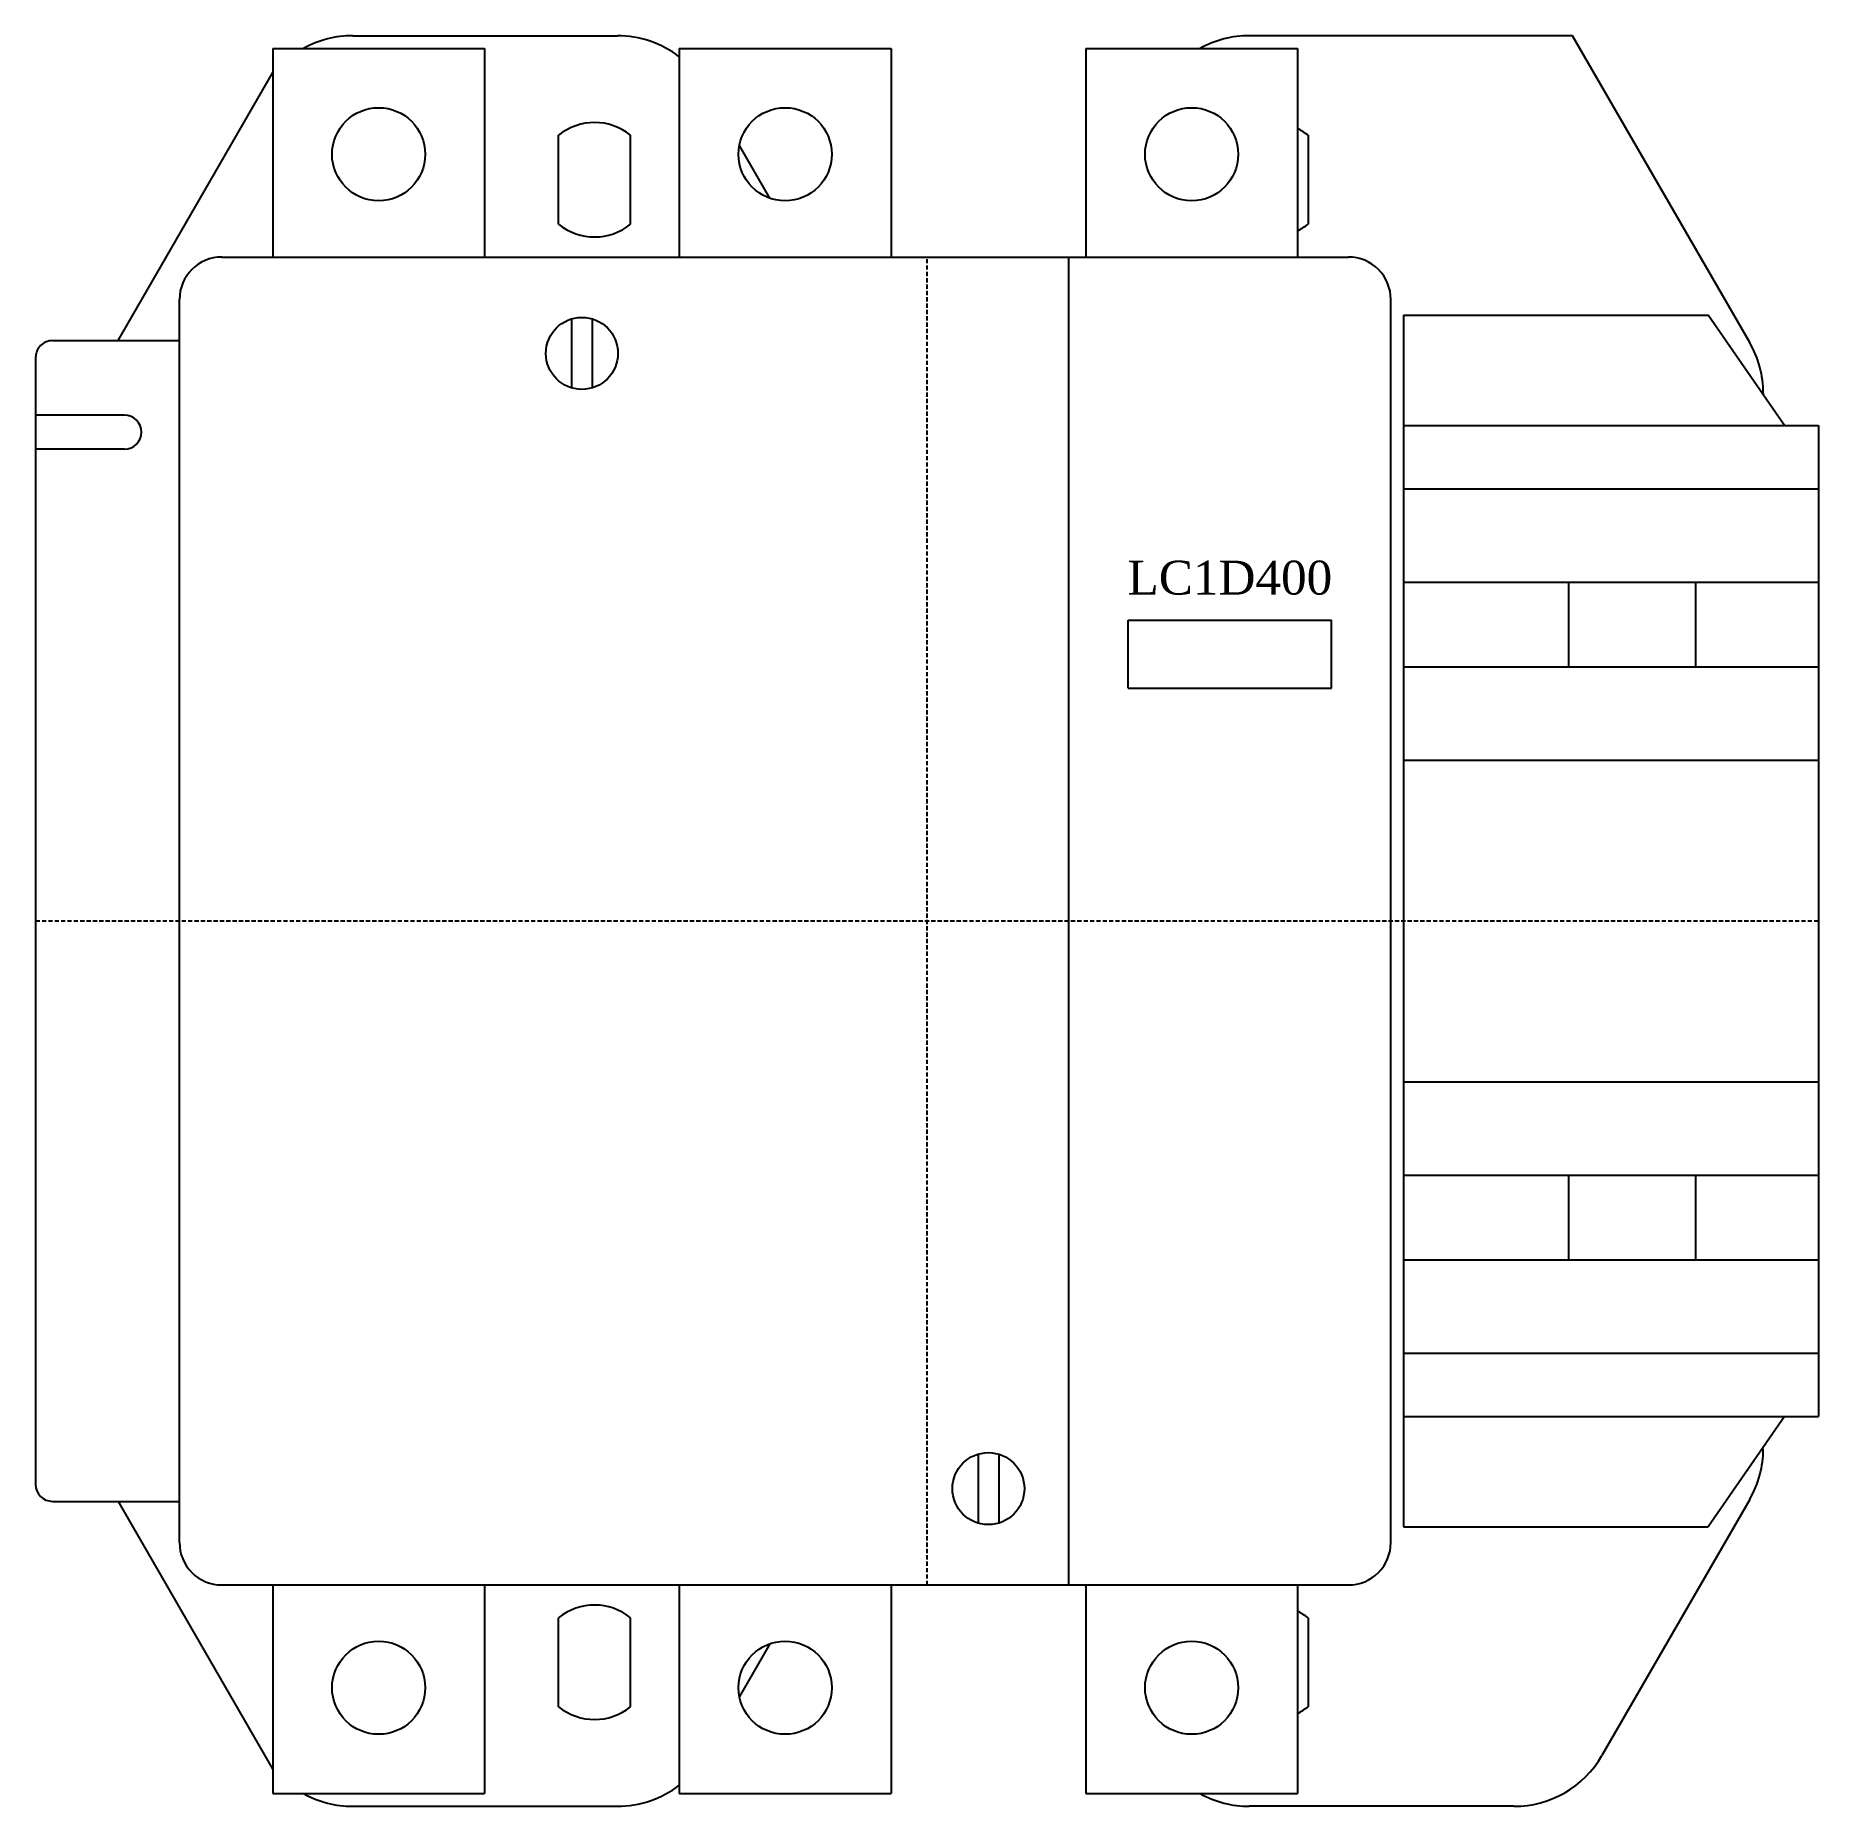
# Model space of a CAD drawing. Extents: x 0 to 211, y 0 to 209.
import ezdxf

# ---------------------------------------------------------------- set-up
doc = ezdxf.new("R2010")
doc.units = 0
doc.linetypes.add('DASHED', pattern=[0.75, 0.5, -0.25])
doc.layers.add('-15N-THT. THIẾT BỊ ĐÓNG MỞ', color=40, linetype='CONTINUOUS')
doc.styles.add('- 04.0', font='times.ttf', dxfattribs={"height": 4})

# ---------------------------------------------------------------- blocks, each defined once
blk = doc.blocks.new('06 - N - SC CTT LC1D400')
at = {"layer": '-15N-THT. THIẾT BỊ ĐÓNG MỞ'}
for p, q in [((37.444855, 104.5), (68.689117, 104.5)), ((181.483347, 104.5), (143.310883, 104.5)), ((202.392311, 68.284615), (181.483347, 104.5)), ((28, 103), (28, 78.369133)), ((28, 103), (53, 103)), ((53, 103), (53, 78.369133)), ((75.999998, 103), (75.999998, 78.369133)), ((75.999998, 103), (101, 103)), ((101, 103), (101, 78.369133)), ((124, 103), (124, 78.369133)), ((124, 103), (149, 103)), ((149, 103), (149, 78.369133)), ((9.732048, 68.5), (27.999996, 100.141014)), ((61.75, 82.255951), (61.75, 92.744049)), ((70.25, 82.255951), (70.25, 92.744049)), ((150.25, 92.744049), (150.25, 82.255951)), ((86.700987, 85.302544), (83.099364, 91.540741)), ((21.98172, 78.369133), (155.01828, 78.369133)), ((122.012135, -78.369133), (122.012135, 78.369133)), ((16.98172, -73.369133), (16.98172, 73.369133)), ((160.01828, -73.369133), (160.01828, 73.369133)), ((63.274998, 71.069626), (63.274998, 62.930374)), ((65.72501, 71.069626), (65.72501, 62.930374)), ((161.5, 71.5), (197.5, 71.5)), ((161.5, 71.5), (161.5, -71.5)), ((206.500015, 58.500004), (197.500008, 71.500008)), ((2, 68.5), (16.98172, 68.5)), ((0, 66.5), (0, -66.5)), ((204, 62.284622), (204, 62.11113)), ((10.5, 59.699997), (0, 59.699997)), ((161.5, 58.5), (210.5, 58.5)), ((210.5, 58.5), (210.5, -58.5)), ((10.5, 55.699997), (0, 55.699997)), ((161.5, 51), (210.5, 51)), ((161.5, 40), (210.5, 40)), ((181, 40), (181, 30)), ((196, 40), (196, 30)), ((129.015202, 27.5), (129.015202, 35.5)), ((129.015202, 35.5), (153.015198, 35.5)), ((153.015198, 27.5), (153.015198, 35.5)), ((161.5, 30), (210.5, 30)), ((129.015202, 27.5), (153.015198, 27.5)), ((161.5, 19), (210.5, 19)), ((161.5, -19), (210.5, -19)), ((161.5, -30), (210.5, -30)), ((181, -30), (181, -40)), ((196, -30), (196, -40)), ((161.5, -40), (210.5, -40)), ((161.5, -51), (210.5, -51)), ((161.5, -58.5), (210.5, -58.5)), ((206.5, -58.499992), (197.5, -71.5)), ((111.274996, -62.930374), (111.274996, -71.069626)), ((113.725008, -62.930374), (113.725008, -71.069626)), ((2, -68.5), (16.98172, -68.5)), ((9.732048, -68.5), (27.999996, -100.141014)), ((202.392311, -68.284615), (184.947449, -98.5)), ((161.5, -71.5), (197.5, -71.5)), ((21.98172, -78.369133), (155.01828, -78.369133)), ((28, -78.369133), (28, -103)), ((53, -78.369133), (53, -103)), ((75.999998, -78.369133), (75.999998, -103)), ((101, -78.369133), (101, -103)), ((124, -78.369133), (124, -103)), ((149, -78.369133), (149, -103)), ((61.75, -92.744049), (61.75, -82.255951)), ((70.25, -92.744049), (70.25, -82.255951)), ((150.25, -82.255951), (150.25, -92.744049)), ((86.700987, -85.302544), (83.099364, -91.540741)), ((28, -103), (53, -103)), ((75.999998, -103), (101, -103)), ((124, -103), (149, -103)), ((37.444855, -104.5), (68.689117, -104.5)), ((174.555145, -104.5), (143.310883, -104.5))]:
    blk.add_line(p, q, dxfattribs=at)
at = {"layer": '-15N-THT. THIẾT BỊ ĐÓNG MỞ', "color": 6, "linetype": 'DASHED'}
for p, q in [((105.25, -78.369133), (105.25, 78.369133)), ((0, 0), (210.5, 0))]:
    blk.add_line(p, q, dxfattribs=at)
at = {"layer": '-15N-THT. THIẾT BỊ ĐÓNG MỞ'}
for centre, radius in [((40.5, 90.5), 5.5), ((88.5, 90.5), 5.5), ((136.5, 90.5), 5.5), ((64.500004, 67), 4.25), ((112.500002, -67), 4.25), ((40.5, -90.5), 5.5), ((88.5, -90.5), 5.5), ((136.5, -90.5), 5.5)]:
    blk.add_circle(centre, radius, dxfattribs=at)
for centre, radius, start, end in [((37.444855, 92.5), 12, 89.999982, 118.955012), ((68.689117, 92.5), 12, 52.465425, 89.999982), ((143.310883, 92.5), 12, 90.000037, 118.955012), ((66, 87.5), 6.75, 50.977195, 129.02282), ((146, 87.5), 6.75, 50.977182, 63.612175), ((66, 87.5), 6.75, 230.97719, 309.022811), ((146, 87.5), 6.75, 296.387835, 309.022811), ((21.98172, 73.369133), 5, 90.000003, 179.999978), ((155.01828, 73.369133), 5, 359.999983, 89.999992), ((2, 66.5), 2, 89.999982, 180.000019), ((192, 62.284622), 12, 359.999983, 29.999977), ((10.5, 57.699997), 2, 0, 89.999982), ((10.5, 57.699997), 2, 270.000028, 359.999983), ((192, -62.284622), 12, 329.999989, 359.999983), ((2, -66.5), 2, 180.000019, 270.000001), ((21.98172, -73.369133), 5, 179.999978, 270.000001), ((155.01828, -73.369133), 5, 270.000001, 0.00001), ((66, -87.5), 6.75, 50.977195, 129.02282), ((146, -87.5), 6.75, 50.977182, 63.612175), ((66, -87.5), 6.75, 230.97719, 309.022811), ((146, -87.5), 6.75, 296.387835, 309.022811), ((174.555145, -92.5), 12, 270.000028, 329.999989), ((37.444855, -92.5), 12, 241.044998, 270.000028), ((68.689117, -92.5), 12, 270.000028, 307.534568), ((143.310883, -92.5), 12, 241.044998, 270.000028)]:
    blk.add_arc(centre, radius, start, end, dxfattribs=at)
at = {"layer": '-15N-THT. THIẾT BỊ ĐÓNG MỞ', "color": 3, "insert": (141.0152, 40.5), "char_height": 4, "width": 17.18249766, "attachment_point": 5, "style": '- 04.0'}
blk.add_mtext('LC1D400', dxfattribs=at)

msp = doc.modelspace()

# ---------------------------------------------------------------- block references
msp.add_blockref('06 - N - SC CTT LC1D400', (0, 104.5))

doc.saveas('drawing.dxf')
